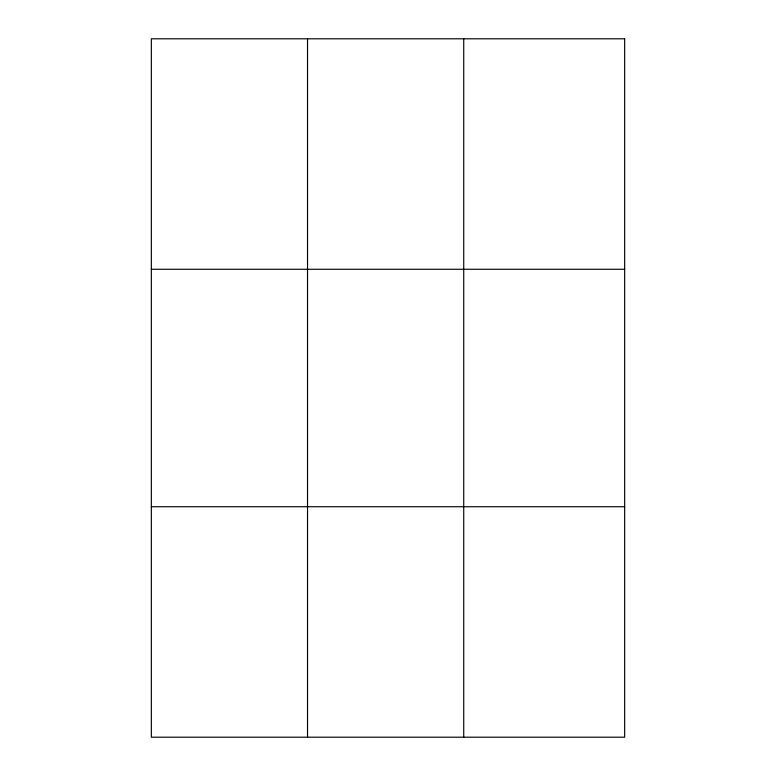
<?xml version="1.0" encoding="UTF-8"?>
<svg xmlns="http://www.w3.org/2000/svg" width="776" height="776" viewBox="0 0 776 776"><rect width="100%" height="100%" fill="white"/><g stroke="black" fill="none" stroke-linecap="round" stroke-linejoin="round"><path stroke-width="1.16" d="M307.538 737.2L307.538 38.8M463.728 737.2L463.728 38.8M151.339 269.272L624.661 269.272M151.339 506.728L624.661 506.728M624.661 38.8L624.661 737.2L151.339 737.2L151.339 38.8L624.661 38.8"/></g></svg>
